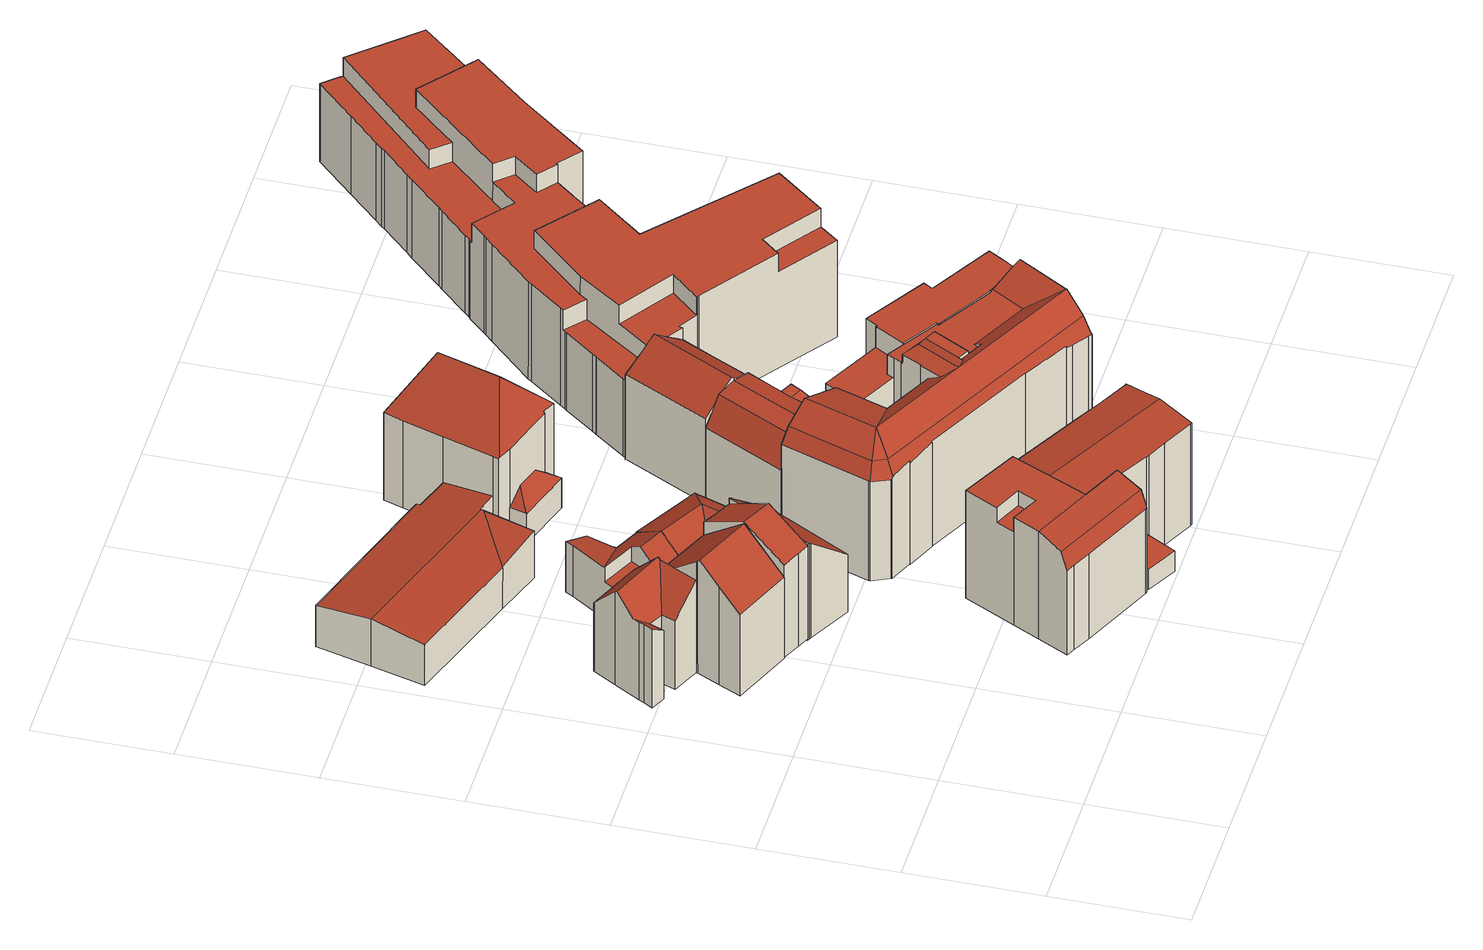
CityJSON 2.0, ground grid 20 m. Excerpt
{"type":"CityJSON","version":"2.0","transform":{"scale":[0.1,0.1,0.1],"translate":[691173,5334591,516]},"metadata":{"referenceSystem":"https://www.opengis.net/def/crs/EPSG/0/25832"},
"CityObjects":{
"building1":{"type":"Building","attributes":{"Gemeindeschluessel":"09162000","HoeheDach":"534.030","HoeheGrund":"517.706","Methode":"2000","NiedrigsteTraufeDesGebaeudes":"529.412","Geometrietyp2DReferenz":"3000","function":"31001_9998","roofType":"3100","measuredHeight":16.32},"geometry":[{"type":"MultiSurface","lod":"2","boundaries":[[[0,1,2,3,4]],[[5,6,7,8,9,10,11,12,13,14,15,16,17,18]],[[7,0,4]],[[9,19,20,10]],[[17,21,22,18]],[[0,7,6,1]],[[19,9,8,23]],[[5,2,1,6]],[[2,5,18,22,24,3]],[[25,26,15,14]],[[13,27,25,14]],[[28,12,11,29]],[[28,29,20,19,23,30,31]],[[10,20,29,11]],[[7,4,30,23,8]],[[32,31,30,4,3,24]],[[13,12,28,31,32,27]],[[25,27,32,24,22,21,33,26]],[[15,26,33,16]],[[16,33,21,17]]],"semantics":{"surfaces":[{"type":"RoofSurface"},{"type":"GroundSurface"},{"type":"WallSurface"}],"values":[0,1,2,2,2,2,2,2,2,2,2,2,0,2,2,0,2,0,2,2]}}]},
"building2":{"type":"Building","attributes":{"Gemeindeschluessel":"09162000","HoeheDach":"537.210","HoeheGrund":"517.596","Methode":"2000","NiedrigsteTraufeDesGebaeudes":"523.682","Geometrietyp2DReferenz":"3000","function":"31001_9998","roofType":"3100","measuredHeight":19.61,"storeysAboveGround":4},"geometry":[{"type":"MultiSurface","lod":"2","boundaries":[[[34,35,36,37,38]],[[39,40,41,38,42]],[[43,44,45,46]],[[42,38,37,47]],[[48,49,50,51,52]],[[48,52,40,39]],[[46,45,50,49]],[[43,53,54,55,44]],[[43,46,49,48,39,42,47,56,57,58,53]],[[38,41,59,34]],[[56,36,35,57]],[[55,54,60,59,41,40,52,51]],[[47,37,36,56]],[[58,60,54,53]],[[44,55,51,50,45]],[[58,57,35,34,59,60]]],"semantics":{"surfaces":[{"type":"RoofSurface"},{"type":"WallSurface"},{"type":"GroundSurface"}],"values":[0,1,1,1,1,1,1,1,2,1,1,0,1,1,0,1]}}]},
"building3":{"type":"Building","attributes":{"Gemeindeschluessel":"09162000","HoeheDach":"537.438","HoeheGrund":"517.680","Methode":"1000","NiedrigsteTraufeDesGebaeudes":"533.623","Geometrietyp2DReferenz":"3000","function":"31001_9998","roofType":"3100","measuredHeight":19.76,"storeysAboveGround":5},"geometry":[{"type":"MultiSurface","lod":"2","boundaries":[[[61,62,63,64,65,66]],[[67,61,66,68]],[[66,65,64,69,70,71,72,68]],[[70,69,73,74]],[[75,62,61,67]],[[62,75,76,77,78,79,80,63]],[[79,78,74,73]],[[63,80,79,73,69,64]],[[77,76,75,67,68,72,71,70,74,78]]],"semantics":{"surfaces":[{"type":"RoofSurface"},{"type":"WallSurface"},{"type":"GroundSurface"}],"values":[0,1,1,1,1,1,1,0,2]}}]},
"building4":{"type":"Building","attributes":{"Gemeindeschluessel":"09162000","HoeheDach":"535.970","HoeheGrund":"517.455","Methode":"2000","NiedrigsteTraufeDesGebaeudes":"532.025","Geometrietyp2DReferenz":"3000","function":"31001_9998","roofType":"1000","measuredHeight":18.52,"storeysAboveGround":2},"geometry":[{"type":"MultiSurface","lod":"2","boundaries":[[[81,82,83,84]],[[85,86,87,88]],[[89,90,91,92,93,94,95]],[[96,97,95,94,98,99,91,100,101]],[[97,96,102,103]],[[104,105,106,107,100]],[[108,98,94,93]],[[81,109,110,111,82]],[[112,101,110,109]],[[84,83,86,85]],[[113,99,98,108]],[[88,87,106,105]],[[87,86,83,82,111,107,106]],[[81,84,85,88,105,104,90,89,103,102,112,109]],[[96,101,112,102]],[[89,95,97,103]],[[92,91,99,113]],[[113,108,93,92]],[[104,100,91,90]],[[111,110,101,100,107]]],"semantics":{"surfaces":[{"type":"WallSurface"},{"type":"RoofSurface"},{"type":"GroundSurface"}],"values":[0,0,0,1,0,0,0,0,0,0,0,0,1,2,0,0,0,1,0,1]}}]},
"building5":{"type":"Building","attributes":{"Gemeindeschluessel":"09162000","HoeheDach":"534.711","HoeheGrund":"517.420","Methode":"1000","NiedrigsteTraufeDesGebaeudes":"527.338","Geometrietyp2DReferenz":"3000","function":"31001_9998","roofType":"2100","measuredHeight":17.29,"storeysAboveGround":3},"geometry":[{"type":"MultiSurface","lod":"2","boundaries":[[[114,115,116,117]],[[118,119,120,121]],[[121,120,122,123]],[[116,115,124,122,120,119,125,126,127,128]],[[128,127,126,129,130,131]],[[123,122,124,132]],[[125,119,118,129,126]],[[117,116,128,131]],[[132,114,117,131,130,129,118,121,123]],[[132,124,115,114]]],"semantics":{"surfaces":[{"type":"WallSurface"},{"type":"RoofSurface"},{"type":"GroundSurface"}],"values":[0,0,0,1,0,0,0,0,2,0]}}]},
"building6":{"type":"Building","attributes":{"Gemeindeschluessel":"09162000","HoeheDach":"527.400","HoeheGrund":"517.620","Methode":"2000","NiedrigsteTraufeDesGebaeudes":"523.912","Geometrietyp2DReferenz":"3000","function":"31001_9998","roofType":"3100","measuredHeight":9.78,"storeysAboveGround":3},"geometry":[{"type":"MultiSurface","lod":"2","boundaries":[[[133,134,135,136]],[[137,138,139,140,141,142,143]],[[140,144,145,146,147,141]],[[136,148,149,133]],[[56,150,151,152]],[[153,142,141,147,146,154,151,150]],[[145,144,155,135,134,156,157]],[[158,159,160,161,138,137,143,57,56,152,162,163,164,165,166,167,168,169,170]],[[166,171,172,167]],[[57,153,150,56]],[[151,154,157,156,173,174,165,164,163,162,152]],[[149,175,134,133]],[[165,174,171,166]],[[161,176,139,138]],[[160,177,176,161]],[[160,159,158,170,148,136,135,155,177]],[[134,175,178,172,171,174,173,156]],[[175,149,148,170,169,168,178]],[[139,176,177,155,144,140]],[[146,145,157,154]],[[143,142,153,57]],[[167,172,178,168]]],"semantics":{"surfaces":[{"type":"WallSurface"},{"type":"RoofSurface"},{"type":"GroundSurface"}],"values":[0,0,0,1,0,1,1,2,0,0,0,0,0,0,0,0,1,0,1,0,0,0]}}]},
"building7":{"type":"Building","attributes":{"Gemeindeschluessel":"09162000","HoeheDach":"526.070","HoeheGrund":"517.869","Methode":"2000","NiedrigsteTraufeDesGebaeudes":"524.842","Geometrietyp2DReferenz":"3000","function":"31001_9998","roofType":"3100","measuredHeight":8.2,"storeysAboveGround":2},"geometry":[{"type":"MultiSurface","lod":"2","boundaries":[[[179,180,181,182,183]],[[180,184,185,186,187,181]],[[181,187,182]],[[188,189,190,191]],[[192,193,194,195]],[[195,194,196,197]],[[180,179,198,192,195,197,188,191,199,184]],[[183,182,187,186,200,201]],[[186,185,202,190,189,196,194,193,200]],[[199,202,185,184]],[[192,198,201,200,193]],[[197,196,189,188]],[[191,190,202,199]],[[179,183,201,198]]],"semantics":{"surfaces":[{"type":"WallSurface"},{"type":"RoofSurface"},{"type":"GroundSurface"}],"values":[0,0,1,0,0,0,2,1,1,0,0,0,0,0]}}]},
"building8":{"type":"Building","attributes":{"Gemeindeschluessel":"09162000","HoeheDach":"521.619","HoeheGrund":"518.070","Methode":"1000","NiedrigsteTraufeDesGebaeudes":"521.619","Geometrietyp2DReferenz":"3000","function":"31001_9998","roofType":"1000","measuredHeight":3.55},"geometry":[{"type":"MultiSurface","lod":"2","boundaries":[[[203,204,205,206,207,208]],[[207,209,210,211,212,208]],[[213,214,215,216]],[[211,210,214,213]],[[204,203,208,212,211,213,216]],[[206,205,215,214,210,209,207]],[[216,215,205,204]]],"semantics":{"surfaces":[{"type":"WallSurface"},{"type":"GroundSurface"},{"type":"RoofSurface"}],"values":[0,0,0,0,1,2,0]}}]},
"building9":{"type":"Building","attributes":{"Gemeindeschluessel":"09162000","HoeheDach":"527.271","HoeheGrund":"517.410","Methode":"2000","NiedrigsteTraufeDesGebaeudes":"524.393","Geometrietyp2DReferenz":"3000","function":"31001_9998","roofType":"3100","measuredHeight":9.86,"storeysAboveGround":2},"geometry":[{"type":"MultiSurface","lod":"2","boundaries":[[[217,218,219,220]],[[221,222,217,220,223]],[[223,220,224,225,226]],[[218,217,222,123]],[[121,123,222,221,227]],[[228,229,129,230]],[[118,231,230,129]],[[223,226,232,233,139,234]],[[221,223,234,228,230,231,227]],[[235,236,232,226,225]],[[237,233,232,236]],[[121,227,231,118]],[[238,224,220,219]],[[218,123,121,118,129,229,239,237,236,235,238,219]],[[139,239,229,228,234]],[[239,139,233,237]],[[224,238,235,225]]],"semantics":{"surfaces":[{"type":"WallSurface"},{"type":"RoofSurface"},{"type":"GroundSurface"}],"values":[0,1,1,0,0,0,0,1,1,0,0,0,0,2,0,0,0]}}]},
"building10":{"type":"Building","attributes":{"Gemeindeschluessel":"09162000","HoeheDach":"535.798","HoeheGrund":"517.370","Methode":"1000","NiedrigsteTraufeDesGebaeudes":"534.815","Geometrietyp2DReferenz":"3000","function":"31001_9998","roofType":"3100","measuredHeight":18.43,"storeysAboveGround":4},"geometry":[{"type":"MultiSurface","lod":"2","boundaries":[[[240,241,242,243]],[[244,245,246,247]],[[243,242,248,249]],[[250,251,252,253,254,255,256,257]],[[258,259,260,244,247,240,243,249,261,257,256,255,254,262,263,264,265,266]],[[267,248,242,241,246,245,268,269,252,251,250]],[[270,266,265,271]],[[262,272,273,263]],[[260,268,245,244]],[[269,274,270,271,275,273,272,253,252]],[[261,249,248,267,250,257]],[[263,273,275,264]],[[264,275,271,265]],[[254,253,272,262]],[[247,246,241,240]],[[260,259,258,266,270,274,269,268]]],"semantics":{"surfaces":[{"type":"WallSurface"},{"type":"GroundSurface"},{"type":"RoofSurface"}],"values":[0,0,0,0,1,2,0,0,0,2,0,0,0,0,0,0]}}]},
"building11":{"type":"Building","attributes":{"Gemeindeschluessel":"09162000","HoeheDach":"534.410","HoeheGrund":"517.537","Methode":"2000","NiedrigsteTraufeDesGebaeudes":"529.631","Geometrietyp2DReferenz":"3000","function":"31001_9998","roofType":"3100","measuredHeight":16.87,"storeysAboveGround":3},"geometry":[{"type":"MultiSurface","lod":"2","boundaries":[[[276,277,278,279]],[[280,281,282,283,284,285]],[[286,287,276,279,288,289,290,291,292,293,294,295,296,297,298]],[[295,294,299,300,301,302,303,296]],[[290,289,304,305,306,307,308]],[[304,309,278,277,310,311,305]],[[312,280,285,313]],[[310,314,315,311]],[[292,291,316,317,318]],[[283,282,319]],[[286,298,320,319,282]],[[301,307,306,321,313,285,322,302]],[[288,309,304,289]],[[284,322,285]],[[318,299,294,293,292]],[[311,315,321,306,305]],[[318,317,300,299]],[[323,281,280,312]],[[296,303,324,297]],[[283,322,284]],[[313,321,315]],[[276,287,281,323,314,310,277]],[[279,278,309,288]],[[316,308,307,301,300,317]],[[286,282,281,287]],[[297,324,320,298]],[[283,319,320,324,303,302,322]],[[314,323,312,313,315]],[[290,308,316,291]]],"semantics":{"surfaces":[{"type":"WallSurface"},{"type":"RoofSurface"},{"type":"GroundSurface"}],"values":[0,1,2,0,0,1,1,0,0,0,0,1,0,0,0,0,1,1,0,0,0,0,0,1,0,0,1,1,0]}}]},
"building12":{"type":"Building","attributes":{"Gemeindeschluessel":"09162000","HoeheDach":"540.356","HoeheGrund":"517.827","Methode":"2000","NiedrigsteTraufeDesGebaeudes":"522.815","Geometrietyp2DReferenz":"3000","function":"31001_9998","roofType":"3200","measuredHeight":22.53},"geometry":[{"type":"MultiSurface","lod":"2","boundaries":[[[325,326,327,328]],[[329,330,331,332,333,334]],[[335,336,337,338,339,340,341,342,343,325,328]],[[344,327,326,345,346]],[[325,343,347,326]],[[338,337,334,333,348]],[[336,335,349,350,351,330,329]],[[340,352,353,341]],[[336,329,334,337]],[[354,350,349,344,346,355]],[[345,326,347]],[[339,338,348,354,355,356]],[[350,354,348,332,331,351]],[[355,346,345,347,357,353,352,356]],[[335,328,327,344,349]],[[339,356,352,340]],[[332,348,333]],[[341,353,357,342]],[[330,351,331]],[[342,357,347,343]]],"semantics":{"surfaces":[{"type":"WallSurface"},{"type":"RoofSurface"},{"type":"GroundSurface"}],"values":[0,1,2,1,0,0,0,0,0,1,1,0,0,1,0,0,1,0,1,0]}}]},
"building13":{"type":"Building","attributes":{"Gemeindeschluessel":"09162000","HoeheDach":"539.070","HoeheGrund":"516.856","Methode":"2000","NiedrigsteTraufeDesGebaeudes":"533.900","Geometrietyp2DReferenz":"3000","function":"31001_9998","roofType":"2100","measuredHeight":22.21,"storeysAboveGround":4},"geometry":[{"type":"MultiSurface","lod":"2","boundaries":[[[358,359,360,361,362,363,364,365,366]],[[367,368,369,370]],[[371,372,373,374]],[[375,376,377,378]],[[379,380,381,382]],[[383,384,385,386,362,361,387,373,372,369,368,388,389,390,391]],[[392,393,360,359,394,395,396]],[[397,398,399,400,401,402]],[[403,399,398,404]],[[365,405,366]],[[406,407,408]],[[409,410,411,412,413]],[[414,415,416,417]],[[418,419,420,421,422]],[[382,381,396,395]],[[358,407,406,394,359]],[[360,393,423,387,361]],[[424,388,368,367]],[[425,409,413,401,400]],[[426,427,420,419]],[[358,366,405,428,429]],[[430,431,427,426]],[[432,433,434,435]],[[436,390,389,437]],[[438,439,440,441]],[[429,428,442,443]],[[384,444,445,364,385]],[[382,395,394,406,421,420,427,431,416,415,446,447,448,449,379]],[[450,374,373,387,423]],[[425,400,399,403]],[[451,447,446,452]],[[402,401,413,412,407]],[[364,445,405,365]],[[385,364,363,386]],[[450,423,393,392]],[[417,416,431,430]],[[453,391,390,436]],[[358,429,443,454,432,435]],[[453,455,454,443,442,383,391]],[[386,363,362]],[[377,422,421,406,408,378]],[[434,433,397,402]],[[407,358,435,434,402]],[[455,404,398,397,433,432,454]],[[410,441,440,456,411]],[[452,446,415,414]],[[445,444,428,405]],[[457,448,447,451]],[[458,449,448,457]],[[437,389,388,424]],[[372,371,370,369]],[[375,378,439,438]],[[418,422,377,376]],[[407,412,411,456,408]],[[383,442,428,444,384]],[[380,379,449,458]],[[408,456,440,439,378]],[[381,380,458,457,451,452,414,417,430,426,419,418,376,375,438,441,410,409,425,403,404,455,453,436,437,424,367,370,371,374,450,392,396]]],"semantics":{"surfaces":[{"type":"RoofSurface"},{"type":"WallSurface"},{"type":"GroundSurface"}],"values":[0,1,1,1,1,0,1,0,1,1,0,1,1,1,1,0,0,1,1,1,0,1,1,1,1,0,1,0,1,1,1,0,1,1,1,1,1,0,1,1,0,0,0,1,1,1,0,1,1,1,1,1,1,0,1,1,0,2]}}]},
"building14":{"type":"Building","attributes":{"Gemeindeschluessel":"09162000","HoeheDach":"535.075","HoeheGrund":"516.489","Methode":"1000","NiedrigsteTraufeDesGebaeudes":"530.864","Geometrietyp2DReferenz":"3000","function":"31001_9998","roofType":"3100","measuredHeight":18.59,"storeysAboveGround":3},"geometry":[{"type":"MultiSurface","lod":"2","boundaries":[[[459,460,461,462,463,464]],[[465,466,467,468,469,470]],[[462,471,472,473,474,475,463]],[[463,475,474,476,477,464]],[[461,469,468,467,478,479,480,471,462]],[[471,480,481,482,483,472]],[[466,484,485,479,478,467]],[[470,469,461,460]],[[473,472,483,486,476,474]],[[484,466,465,470,460,459,464,477,476,486,483,482,481,485]],[[481,480,479,485]]],"semantics":{"surfaces":[{"type":"WallSurface"},{"type":"RoofSurface"},{"type":"GroundSurface"}],"values":[0,0,1,0,1,0,0,0,0,2,0]}}]},
"building15":{"type":"Building","attributes":{"Gemeindeschluessel":"09162000","HoeheDach":"537.020","HoeheGrund":"517.378","Methode":"2000","NiedrigsteTraufeDesGebaeudes":"522.430","Geometrietyp2DReferenz":"3000","function":"31001_9998","roofType":"1000","measuredHeight":19.64,"storeysAboveGround":5},"geometry":[{"type":"MultiSurface","lod":"2","boundaries":[[[487,488,489,490]],[[491,492,493,494]],[[495,496,497,498]],[[499,500,501,502]],[[503,504,500,499]],[[505,506,495,498,507,508,509,510]],[[511,512,513,514]],[[515,516,513,512,501,500,504,517,518,519]],[[520,506,505,521]],[[498,497,522,523,524,525,507]],[[526,517,504,503]],[[522,527,528,529,530,523]],[[531,532,533,516,515,534,535]],[[536,518,517,526,537,529,528]],[[538,489,488,539,493,492,540,535,534,541,536,528,527,522,497,496]],[[514,513,516,533]],[[518,536,541,519]],[[519,541,534,515]],[[542,539,488,487]],[[521,505,510,543]],[[544,545,490,489,538,496,495,506,520]],[[546,540,492,491]],[[511,514,533,532,531,546,491,494,542,487,490,545,544,520,521,543,547,548,525,524,523,530,529,537,526,503,499,502]],[[548,508,507,525]],[[543,510,509,547]],[[531,535,540,546]],[[494,493,539,542]],[[502,501,512,511]],[[547,509,508,548]]],"semantics":{"surfaces":[{"type":"WallSurface"},{"type":"RoofSurface"},{"type":"GroundSurface"}],"values":[0,0,0,0,0,1,0,1,0,0,0,0,0,0,1,0,0,0,0,0,0,0,2,0,0,0,0,0,0]}}]},
"building16":{"type":"Building","attributes":{"Gemeindeschluessel":"09162000","HoeheDach":"536.520","HoeheGrund":"516.730","Methode":"2000","NiedrigsteTraufeDesGebaeudes":"530.030","Geometrietyp2DReferenz":"3000","function":"31001_1000","roofType":"1000","measuredHeight":19.79,"storeysAboveGround":6},"geometry":[{"type":"MultiSurface","lod":"2","boundaries":[[[549,550,551,552]],[[553,554,555,556]],[[557,558,559,560]],[[561,562,563,564]],[[565,566,567,568]],[[569,570,571,572]],[[549,573,574,575,576,550]],[[577,578,579,580]],[[581,582,583,584]],[[585,586,587,588]],[[589,590,591,592]],[[593,594,595,596]],[[597,598,599,600]],[[601,602,576,575]],[[603,604,605,606]],[[607,608,609,610]],[[611,612,613,614]],[[615,616,617,604,603,618]],[[619,620,617,616]],[[621,622,623,624]],[[625,626,605,604,617,620,627,599,598]],[[628,629,630,631]],[[632,597,600,633,551,550,576,602]],[[634,635,636,637]],[[638,639,558,557]],[[640,641,642,643,644]],[[636,635,645,646,647,648,649]],[[650,651,608,607]],[[621,564,563,586,585,622]],[[625,598,597,632,652,653,654]],[[606,605,626,655]],[[656,637,636,649,657,658]],[[647,659,660,648]],[[661,662,631,630]],[[624,623,663,664]],[[665,645,635,634]],[[629,628,578,577,657,649,648,660]],[[665,614,613,666,646,645]],[[667,627,620,619]],[[588,587,654,653]],[[655,626,625,654]],[[668,669,574,573]],[[670,671,672,673]],[[667,674,633,600,599,627]],[[652,632,602,601]],[[581,675,676,580,579,582]],[[615,618,677,678]],[[679,680,678,677]],[[641,640,562,561]],[[596,595,676,675]],[[589,566,565,651,650,590]],[[631,662,679,677,618,603,606,655,654,587,586,563,562,640,644,583,582,579,578,628]],[[584,583,644,643]],[[661,630,629,660,659,666,613,612,609,608,651,565,568]],[[567,680,679,662,661,568]],[[591,590,650,607,610]],[[560,559,681,682]],[[577,580,676,595,594,683,684,555,554,658,657]],[[588,653,652,601,575,574,669,571,570,681,559,558,639,672,671,663,623,622,585]],[[682,681,570,569]],[[685,683,594,593]],[[572,571,669,668]],[[611,686,592,591,610,609,612]],[[656,658,554,553]],[[687,684,683,685]],[[673,672,639,638]],[[552,551,633,674]],[[667,619,616,615,678,680,567,566,589,592,686,611,614,665,634,637,656,553,556,687,685,593,596,675,581,584,643,642,641,561,564,621,624,664,670,673,638,557,560,682,569,572,668,573,549,552,674]],[[646,666,659,647]],[[556,555,684,687]],[[664,663,671,670]]],"semantics":{"surfaces":[{"type":"WallSurface"},{"type":"RoofSurface"},{"type":"GroundSurface"}],"values":[0,0,0,0,0,0,0,0,0,0,0,0,0,0,0,0,0,0,0,0,1,0,1,0,0,0,1,0,0,0,0,0,0,0,0,0,0,0,0,0,0,0,0,0,0,0,0,0,0,0,0,1,0,1,0,1,0,1,1,0,0,0,0,0,0,0,0,2,0,0,0]}}]}
},
"vertices":[
[93,605,135],[85,584,135],[127,566,175],[155,623,177],[93,605,134],[127,566,17],[85,584,17],[93,605,17],[70,615,17],[62,594,17],[40,604,17],[48,618,17],[52,625,17],[75,665,17],[96,699,17],[176,665,17],[174,661,17],[157,629,17],[157,628,17],[62,594,135],[40,604,152],[157,629,177],[157,628,178],[70,615,135],[156,626,180],[96,699,134],[176,665,134],[75,665,176],[52,625,150],[48,618,151],[71,615,135],[58,635,149],[73,661,180],[174,661,139],
[181,618,77],[199,649,77],[174,661,81],[157,629,81],[157,628,81],[127,566,16],[127,566,207],[157,628,151],[157,628,16],[186,460,16],[186,460,155],[95,497,155],[95,497,16],[157,629,16],[127,564,16],[111,531,16],[111,531,185],[125,561,212],[127,564,209],[245,586,16],[245,586,156],[215,523,212],[174,661,16],[199,649,16],[181,617,16],[181,618,151],[181,617,152],
[213,448,177],[232,440,177],[262,501,214],[216,524,214],[186,461,177],[186,460,176],[213,448,17],[186,460,17],[245,586,178],[245,586,17],[216,524,17],[186,461,17],[272,572,178],[272,572,17],[232,440,17],[262,501,17],[284,546,17],[292,563,17],[292,563,177],[284,546,187],
[442,27,15],[442,27,160],[439,28,160],[439,28,15],[328,78,15],[328,78,160],[301,91,160],[301,91,15],[370,258,15],[331,182,15],[331,182,200],[331,182,175],[345,209,175],[345,209,200],[370,258,200],[433,167,200],[455,215,200],[387,190,200],[374,162,200],[311,142,200],[402,101,200],[433,167,15],[455,215,15],[311,142,15],[288,97,15],[288,97,160],[292,106,187],[387,190,175],[463,73,15],[463,73,200],[446,36,187],[402,101,15],[374,162,175],
[238,437,14],[238,437,177],[236,438,178],[236,438,14],[296,561,14],[296,561,183],[331,544,151],[331,544,14],[370,524,113],[370,524,14],[304,403,113],[296,561,184],[292,563,187],[257,491,184],[232,440,182],[292,563,14],[257,491,14],[232,440,14],[304,403,14],
[274,714,79],[274,714,84],[313,696,84],[313,696,79],[224,637,16],[264,618,16],[264,618,85],[224,637,85],[224,637,79],[223,637,79],[223,637,16],[249,675,114],[258,689,104],[258,689,79],[249,675,79],[313,697,79],[276,717,79],[174,661,79],[176,665,79],[176,665,16],[199,649,79],[207,713,79],[288,656,114],[208,714,103],[207,713,104],[313,696,16],[288,656,16],[284,649,16],[283,648,16],[207,713,16],[208,714,16],[224,739,16],[241,765,16],[248,777,16],[283,757,16],[274,718,16],[276,717,16],[313,697,16],[248,777,103],[283,757,89],[224,739,103],[241,765,103],[276,717,84],[283,648,108],[284,649,109],[274,718,85],
[190,849,19],[263,824,19],[263,824,100],[192,849,89],[190,849,89],[289,905,19],[289,905,100],[288,903,101],[288,901,100],[292,988,19],[292,988,89],[344,970,89],[344,970,19],[29,989,19],[29,989,100],[51,1070,89],[51,1070,19],[293,994,88],[293,994,19],[7,909,19],[320,896,19],[28,987,101],[7,909,89],[320,896,100],
[470,9,21],[487,0,21],[487,0,56],[470,9,56],[441,24,56],[441,24,21],[442,25,56],[442,27,56],[442,27,21],[442,25,21],[463,73,21],[463,73,56],[512,45,56],[512,45,21],
[372,527,84],[372,527,14],[412,642,14],[412,642,84],[332,544,113],[370,524,85],[358,618,113],[378,660,85],[313,697,84],[289,656,113],[331,544,112],[311,596,88],[311,596,14],[292,563,84],[296,561,87],[284,649,107],[283,648,107],[310,596,88],[313,697,14],[284,649,14],[283,648,14],[378,660,14],[264,618,14],
[515,43,14],[515,43,189],[512,45,189],[512,45,14],[593,6,14],[593,6,189],[546,29,189],[546,29,14],[463,73,189],[463,73,14],[402,101,188],[403,103,188],[429,159,198],[433,167,197],[433,167,14],[429,159,14],[403,103,14],[402,101,14],[637,80,14],[624,56,14],[596,5,14],[431,88,14],[455,215,14],[573,152,14],[602,136,14],[651,111,14],[654,110,14],[431,88,188],[596,5,189],[624,56,198],[654,110,189],[651,111,189],[455,215,189],[573,152,189],[637,80,194],[602,136,189],
[549,515,15],[549,515,159],[573,503,159],[573,503,15],[555,546,178],[568,552,163],[562,555,162],[552,560,162],[542,565,162],[537,555,178],[562,555,15],[568,552,15],[553,465,15],[540,471,15],[475,502,15],[466,507,15],[426,526,15],[475,622,15],[487,646,15],[537,620,15],[577,600,15],[583,597,15],[571,572,15],[487,646,136],[510,634,178],[537,621,184],[564,607,178],[577,600,155],[540,471,167],[503,489,167],[503,489,178],[476,502,184],[475,502,184],[553,465,167],[549,516,159],[524,528,159],[546,530,178],[528,538,178],[549,516,162],[524,528,162],[466,507,182],[449,515,178],[426,526,136],[562,555,144],[571,572,144],[524,528,178],[542,565,178],[550,516,163],[583,597,144],
[504,1018,18],[504,1018,168],[449,845,168],[449,845,18],[416,826,68],[416,826,69],[402,858,88],[366,870,88],[332,853,69],[332,852,68],[425,853,18],[416,826,18],[332,852,18],[340,878,18],[317,887,18],[320,896,18],[344,970,18],[363,1030,18],[373,1060,18],[447,845,169],[425,999,243],[396,906,244],[373,1060,168],[340,878,68],[425,853,171],[424,851,168],[424,851,68],[320,896,168],[344,970,168],[340,878,168],[318,886,170],[317,887,168],[363,1030,168],
[582,322,231],[778,224,231],[779,225,230],[750,277,208],[661,321,208],[654,309,217],[629,321,217],[612,330,217],[609,323,222],[690,380,9],[690,380,208],[689,377,208],[689,377,9],[773,327,9],[773,327,208],[774,329,208],[774,329,9],[380,392,9],[392,367,9],[392,367,179],[380,392,180],[754,183,180],[754,183,9],[755,183,9],[755,183,179],[599,404,208],[658,375,208],[629,321,208],[654,309,208],[779,326,208],[638,412,208],[612,428,208],[607,418,208],[601,406,208],[824,300,9],[824,300,230],[762,197,203],[755,185,182],[755,185,9],[518,409,181],[517,410,183],[534,455,180],[540,471,179],[528,477,208],[502,400,208],[534,455,9],[517,410,9],[612,330,222],[405,374,203],[432,397,231],[396,393,203],[475,502,9],[466,507,9],[466,507,227],[469,505,231],[475,502,228],[642,246,9],[642,246,189],[471,331,190],[471,331,9],[393,365,9],[428,350,9],[428,350,186],[396,364,182],[393,365,179],[812,308,224],[638,412,9],[540,471,9],[427,349,9],[427,349,183],[641,383,222],[615,386,231],[471,330,9],[471,330,188],[583,375,222],[583,375,184],[577,363,208],[567,344,222],[607,418,9],[612,428,9],[381,395,9],[381,395,180],[426,526,180],[426,526,9],[599,404,222],[599,404,223],[658,375,222],[629,321,222],[714,208,186],[713,207,184],[721,202,183],[748,187,180],[812,308,9],[713,207,9],[714,208,9],[601,406,9],[584,375,223],[584,375,9],[439,520,203],[721,202,9],[748,187,9],
[533,622,5],[537,620,5],[537,620,188],[533,622,191],[487,646,151],[487,646,5],[580,598,5],[583,597,5],[583,597,149],[580,598,151],[577,600,154],[577,600,5],[596,745,191],[584,752,180],[579,755,176],[551,773,151],[550,770,151],[551,773,5],[550,770,5],[617,670,151],[639,717,153],[600,742,187],[600,742,5],[596,745,5],[584,752,5],[617,670,5],[639,717,5],[579,755,5],
[689,377,14],[689,377,210],[690,380,210],[690,380,14],[812,308,14],[812,308,210],[774,329,210],[774,329,14],[637,413,174],[637,413,210],[663,457,210],[663,457,174],[814,479,14],[814,479,64],[896,420,64],[896,420,14],[813,480,14],[813,480,64],[607,418,174],[612,428,174],[573,503,174],[553,465,174],[540,471,174],[534,455,174],[868,374,14],[868,374,64],[854,351,64],[854,351,14],[854,350,64],[855,351,64],[768,417,64],[767,418,64],[759,404,64],[612,428,14],[607,418,14],[665,456,210],[665,456,14],[663,457,14],[573,503,14],[768,417,14],[666,458,210],[676,474,210],[676,474,14],[666,458,14],[841,328,14],[854,350,14],[855,351,14],[854,350,210],[841,328,210],[767,418,210],[767,418,14],[638,412,210],[773,327,210],[824,301,210],[759,404,210],[773,327,14],[534,455,14],[637,413,14],[638,412,14],[824,301,14],[540,471,14],[553,465,14],
[1144,1223,7],[1144,1223,173],[1161,1205,173],[1161,1205,7],[551,772,7],[551,772,140],[555,777,140],[555,777,7],[898,1163,7],[898,1163,141],[938,1204,141],[938,1204,7],[757,1018,7],[757,1018,174],[759,1021,174],[759,1021,7],[949,664,205],[949,664,7],[778,812,7],[778,812,205],[953,1220,7],[953,1220,141],[997,1265,141],[997,1265,7],[1075,1300,7],[1075,1300,141],[1077,1297,141],[1077,1297,173],[664,855,140],[664,855,174],[634,880,174],[634,880,140],[638,885,7],[638,885,174],[676,934,174],[676,934,7],[781,1044,141],[781,1044,174],[837,999,174],[837,999,141],[889,589,7],[889,589,173],[869,563,173],[869,563,7],[595,830,7],[595,830,140],[629,874,140],[629,874,7],[999,1177,173],[999,1177,205],[1080,1112,205],[1080,1112,173],[917,1137,141],[917,1137,173],[893,954,174],[893,954,205],[865,976,205],[865,976,174],[808,650,173],[808,650,205],[785,623,205],[785,623,173],[672,703,7],[672,703,205],[670,704,205],[670,704,7],[872,929,7],[894,956,7],[894,956,205],[872,929,174],[928,929,7],[928,929,205],[783,1046,7],[783,1046,141],[787,1049,141],[787,1049,7],[872,1038,205],[895,1013,205],[1009,1030,205],[672,866,174],[672,866,205],[750,950,205],[750,950,174],[940,1111,173],[1081,1113,173],[639,717,7],[639,717,173],[600,742,173],[600,742,7],[888,1154,7],[888,1154,141],[745,1006,174],[745,1006,7],[702,962,7],[680,940,7],[680,940,174],[641,722,173],[669,705,173],[707,747,173],[626,801,173],[589,749,173],[891,592,173],[891,592,205],[940,1111,141],[872,1038,141],[872,1038,174],[895,1013,174],[584,752,7],[589,749,140],[584,752,140],[707,747,205],[626,801,205],[835,882,205],[835,882,174],[793,1056,141],[793,1056,7],[641,722,7],[669,705,205],[1009,1030,7],[1054,1323,7],[1054,1323,141],[835,1099,7],[835,1099,141],[840,1104,141],[840,1104,7],[1081,1113,7],[632,877,7],[632,877,140],[870,926,174],[870,926,7],[836,883,174],[836,883,7],[942,1209,141],[942,1209,7],[591,824,140],[590,823,140],[591,824,7],[791,619,7],[590,823,7]
]}
